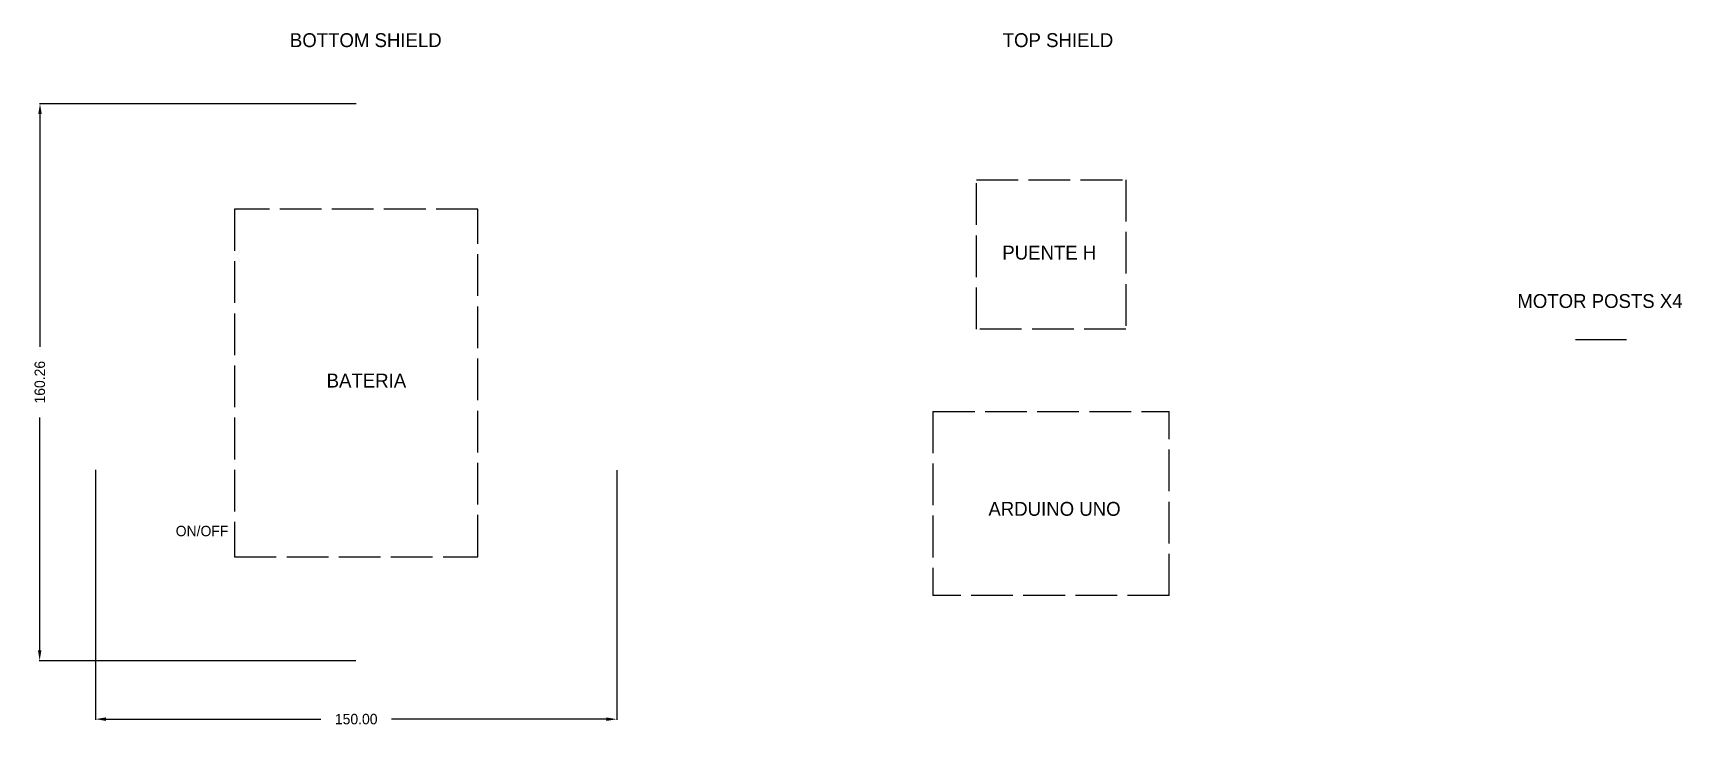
# Model space of a CAD drawing. Header units: millimetres. Extents: x 32 to 507, y 1 to 201.
import ezdxf

# ---------------------------------------------------------------- set-up
doc = ezdxf.new("R2010")
doc.units = ezdxf.units.MM
doc.header["$MEASUREMENT"] = 0
doc.linetypes.add('ACAD_ISO02W100', pattern=[15, 12, -3])
doc.layers.add('Dim', color=142, linetype='Continuous', plot=False)
doc.layers.add('GhostLines', color=30, linetype='ACAD_ISO02W100', plot=False)
doc.layers.add('Text', color=7, linetype='Continuous')
doc.styles.get("Standard").update_dxf_attribs({"font": 'cdm.shx'})
doc.dimstyles.get("Standard").update_dxf_attribs({"dimtxt": 0.18, "dimasz": 0.18, "dimexe": 0.18, "dimexo": 0.0625, "dimgap": 0.09, "dimtad": 0, "dimtih": 1, "dimtoh": 1, "dimdec": 4, "dimzin": 0, "dimdsep": 46, "dimtxsty": 'Standard', "dimcen": 0.09, "dimadec": 0, "dimazin": 0, "dimtfac": 1, "dimtdec": 4, "dimtofl": 0, "dimtmove": 0, "dimatfit": 3, "dimfxl": 1, "dimtolj": 1, "dimtzin": 0, "dimarcsym": 0})

# ---------------------------------------------------------------- blocks, each defined once
blk = doc.blocks.new('*D9')
at = {"layer": 'Defpoints', "color": 0, "transparency": 16777216}
for p in [(125.1, 180.26), (33.9, 20.06), (125, 20)]:
    blk.add_point(p, dxfattribs=at)
at = {"layer": 'Dim', "color": 0, "lineweight": -2, "transparency": 16777216}
for p, q in [((125.03, 180.26), (33.82, 180.32)), ((33.99, 177.32), (33.95, 110.33)), ((33.9, 23.06), (33.94, 90.05)), ((124.94, 20), (33.72, 20.06))]:
    blk.add_line(p, q, dxfattribs=at)
at = {"layer": 'Dim', "color": 0, "transparency": 16777216}
for points in [[(33.49, 177.32), (34.49, 177.32), (34, 180.32)], [(33.4, 23.06), (34.4, 23.06), (33.9, 20.06)]]:
    blk.add_solid(points, dxfattribs=at)
at = {"layer": 'Dim', "color": 0, "transparency": 16777216, "insert": (33.95, 100.19), "char_height": 3, "attachment_point": 5, "rotation": 89.9649}
blk.add_mtext('\\A1;160.26', dxfattribs=at)
blk = doc.blocks.new('*D10')
at = {"layer": 'Defpoints', "color": 0, "transparency": 16777216}
for p in [(50, 75), (200, 75), (200, 3.25)]:
    blk.add_point(p, dxfattribs=at)
at = {"layer": 'Dim', "color": 0, "lineweight": -2, "transparency": 16777216}
for p, q in [((50, 74.94), (50, 3.08)), ((200, 74.93), (200, 3.07)), ((53, 3.26), (114.86, 3.26)), ((197, 3.25), (135.14, 3.26))]:
    blk.add_line(p, q, dxfattribs=at)
at = {"layer": 'Dim', "color": 0, "transparency": 16777216}
for points in [[(53, 3.76), (53, 2.76), (50, 3.26)], [(197, 3.75), (197, 2.75), (200, 3.25)]]:
    blk.add_solid(points, dxfattribs=at)
at = {"layer": 'Dim', "color": 0, "transparency": 16777216, "insert": (125, 3.26), "char_height": 3, "attachment_point": 5, "rotation": 359.9987}
blk.add_mtext('\\A1;150.00', dxfattribs=at)

msp = doc.modelspace()

# ---------------------------------------------------------------- linework, layer by layer
msp.add_line((475.925, 112.476), (490.625, 112.476))
at = {"layer": 'GhostLines'}
for p, q in [((303.5, 158.433), (346.5, 158.433)), ((303.5, 115.433), (303.5, 158.433)), ((346.5, 158.433), (346.5, 115.433)), ((90, 150), (90, 50)), ((160, 150), (90, 150)), ((160, 50), (160, 150)), ((346.5, 115.433), (303.5, 115.433)), ((291, 91.802), (359, 91.802)), ((291, 91.802), (291, 38.802)), ((359, 38.802), (359, 91.802)), ((90, 50), (160, 50)), ((359, 38.802), (291, 38.802))]:
    msp.add_line(p, q, dxfattribs=at)

# ---------------------------------------------------------------- texts
at = {"layer": 'GhostLines', "attachment_point": 5}
for s, insert, char_height in [('{\\Fcdm|c0;PUENTE H}', (324.467, 137.456), 4), ('{\\Fcdm|c0;BATERIA}', (127.935, 100.665), 4), ('{\\Fcdm|c0;ARDUINO UNO}', (325.973, 63.728), 4), ('{\\Fcdm|c0;ON/OFF}', (80.634, 57.363), 3)]:
    msp.add_mtext_dynamic_manual_height_columns(s, width=63.40687, gutter_width=1, heights=[0], dxfattribs=dict(at, insert=insert, char_height=char_height))
at = {"layer": 'Text', "char_height": 4, "attachment_point": 5}
for s, insert in [('{\\Fcdm|c0;BOTTOM SHIELD}', (127.76, 198.57)), ('{\\Fcdm|c0;TOP SHIELD}', (326.972, 198.57)), ('MOTOR POSTS X4', (482.958, 123.521))]:
    msp.add_mtext_dynamic_manual_height_columns(s, width=63.40687, gutter_width=1, heights=[0], dxfattribs=dict(at, insert=insert))

# ---------------------------------------------------------------- dimensions: what is measured, and where the dimension line sits
at = {"layer": 'Dim'}
for p1, p2, distance, picture, middle in [((125.097, 180.264), (124.999, 20), -91.101, '*D9', (33.947, 100.188)), ((50, 75), (200, 74.997), -71.742, '*D10', (124.998, 3.256))]:
    dim = msp.add_aligned_dim(p1=p1, p2=p2, distance=distance, dimstyle='Standard', override={"dimtxt": 3, "dimasz": 3, "dimtih": 0, "dimdec": 2}, dxfattribs=at)
    dim.commit()
    dim.dimension.update_dxf_attribs({"geometry": picture, "text_midpoint": middle})

doc.saveas('drawing.dxf')
